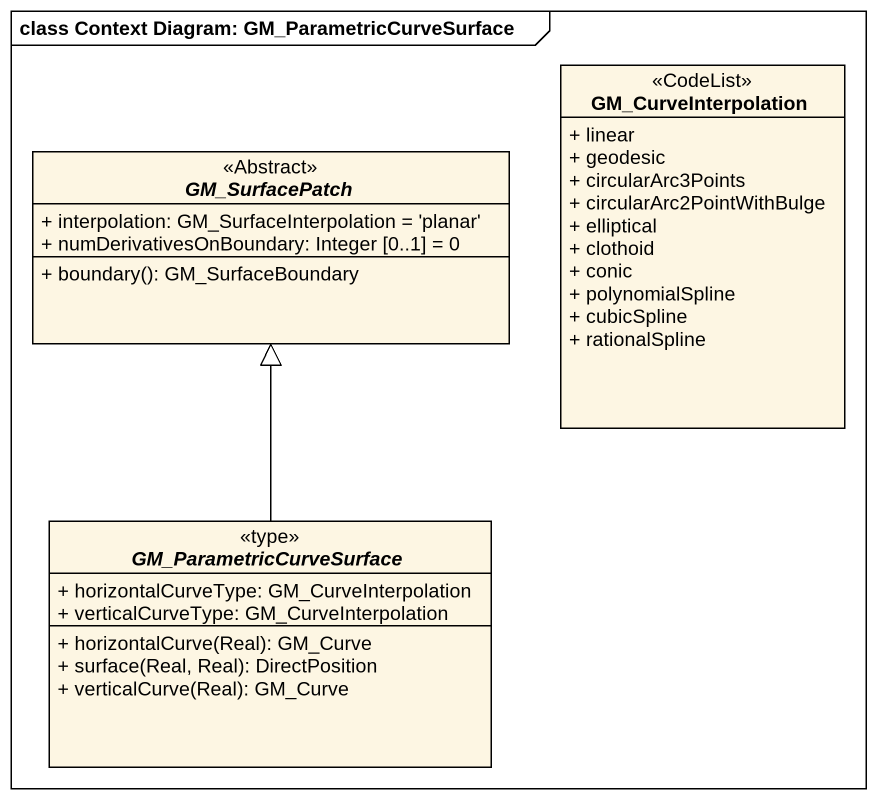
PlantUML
@startuml
mainframe class Context Diagram: GM_ParametricCurveSurface
hide circle
hide empty members
skinparam classAttributeIconSize 0
class GM_CurveInterpolation <<CodeList>> {
  + linear
  + geodesic
  + circularArc3Points
  + circularArc2PointWithBulge
  + elliptical
  + clothoid
  + conic
  + polynomialSpline
  + cubicSpline
  + rationalSpline
}
abstract class GM_SurfacePatch <<Abstract>> {
  + interpolation: GM_SurfaceInterpolation = 'planar'
  + numDerivativesOnBoundary: Integer [0..1] = 0
  + boundary(): GM_SurfaceBoundary
}
abstract class GM_ParametricCurveSurface <<type>> {
  + horizontalCurveType: GM_CurveInterpolation
  + verticalCurveType: GM_CurveInterpolation
  + horizontalCurve(Real): GM_Curve
  + surface(Real, Real): DirectPosition
  + verticalCurve(Real): GM_Curve
}
GM_ParametricCurveSurface -up-|> GM_SurfacePatch
@enduml
